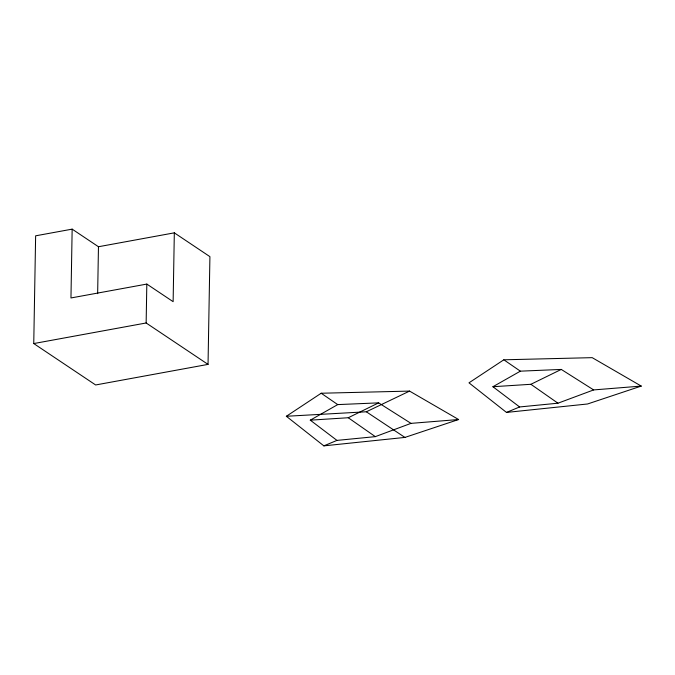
<?xml version="1.0" encoding="UTF-8"?>
<svg xmlns="http://www.w3.org/2000/svg" width="675" height="675" viewBox="0 0 675 675"><rect width="100%" height="100%" fill="white"/><g stroke="black" fill="none" stroke-linecap="round" stroke-linejoin="round"><path stroke-width="1.01" d="M33.75 343.558L35.632 235.82L72.157 229.137L98.466 246.738L174.327 232.841L209.917 256.652L208.035 364.39L95.639 384.969L33.75 343.558L146.146 322.979L208.035 364.39M72.157 229.137L70.959 297.962L146.821 284.074L173.129 301.674L174.327 232.841M97.647 293.667L98.466 246.738M146.146 322.979L146.821 284.074M286.343 416.273L321.19 393.238L409.565 391.095L458.612 419.521L404.924 437.417L323.848 445.863L286.343 416.273L366.323 411.784L409.565 391.095M503.828 359.8L468.982 382.835L506.486 412.425L587.562 403.979L641.25 386.083L592.203 357.657L503.828 359.8L520.366 371.166L561.271 369.427L593.646 389.922L641.25 386.083M410.999 423.368L375.325 436.641L336.968 440.395L310.281 420.162L337.728 404.603L378.633 402.865L410.999 423.368L458.612 419.521M593.646 389.922L557.963 403.203L519.615 406.957L492.919 386.724L520.366 371.166M310.281 420.162L348.258 417.741L378.633 402.865M492.919 386.724L530.896 384.294L561.271 369.427M323.848 445.863L336.968 440.395M506.486 412.425L519.615 406.957M366.323 411.784L404.924 437.417M321.19 393.238L337.728 404.603M530.896 384.294L557.963 403.203M348.258 417.741L375.325 436.641"/></g></svg>
